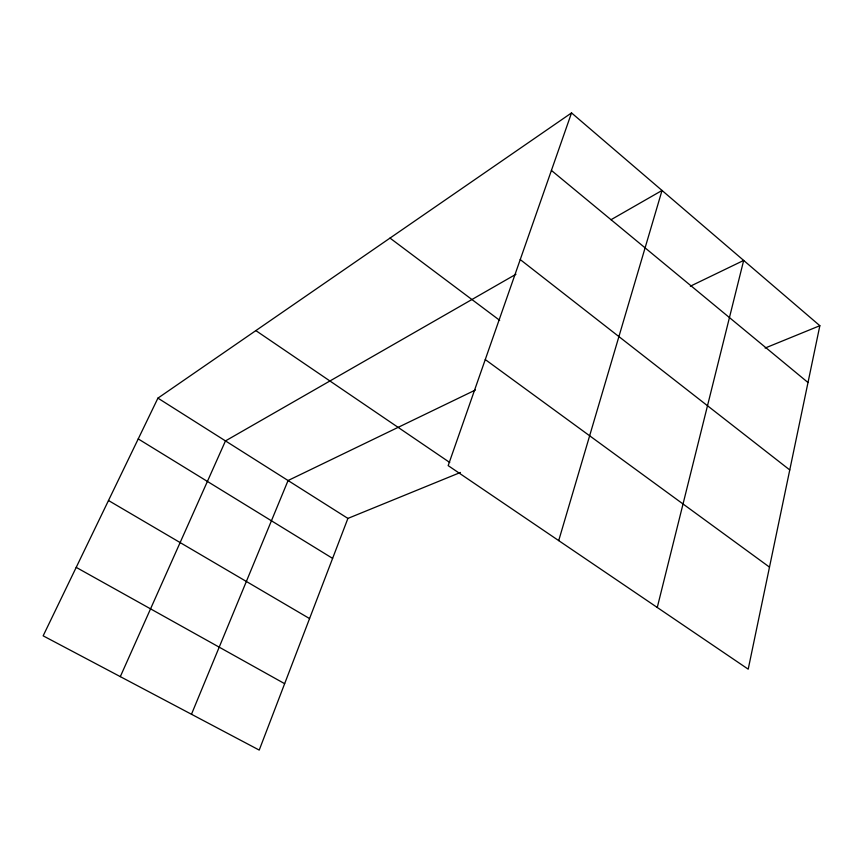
<?xml version="1.0" encoding="UTF-8"?>
<svg xmlns="http://www.w3.org/2000/svg" width="863" height="863" viewBox="0 0 863 863"><rect width="100%" height="100%" fill="white"/><g stroke="black" fill="none" stroke-linecap="round" stroke-linejoin="round"><path stroke-width="1.29" d="M819.85 325.707L748.21 669.17L448.167 465.621L571.533 112.913L819.85 325.707L765.114 348.048M657.261 607.466L743.679 260.432L690.357 286.192M558.706 540.616L662.029 190.464L611.015 219.72M460.443 472.46L347.908 518.415L259.224 750.087L43.15 635.837L157.929 398.134L571.533 112.913M191.478 714.262L288.069 480.529L475.427 390.011M120.313 676.635L225.48 440.907L515.966 274.251M76.203 567.369L284.65 683.679M108.49 500.508L309.569 618.577M138.231 438.911L332.611 558.383M157.929 398.134L347.908 518.415M255.847 330.605L449.752 462.482M485.265 359.558L769.494 567.12M390.011 238.091L499.688 320.346M520.238 259.569L789.764 469.947M551.414 170.432L808.005 382.514"/></g></svg>
